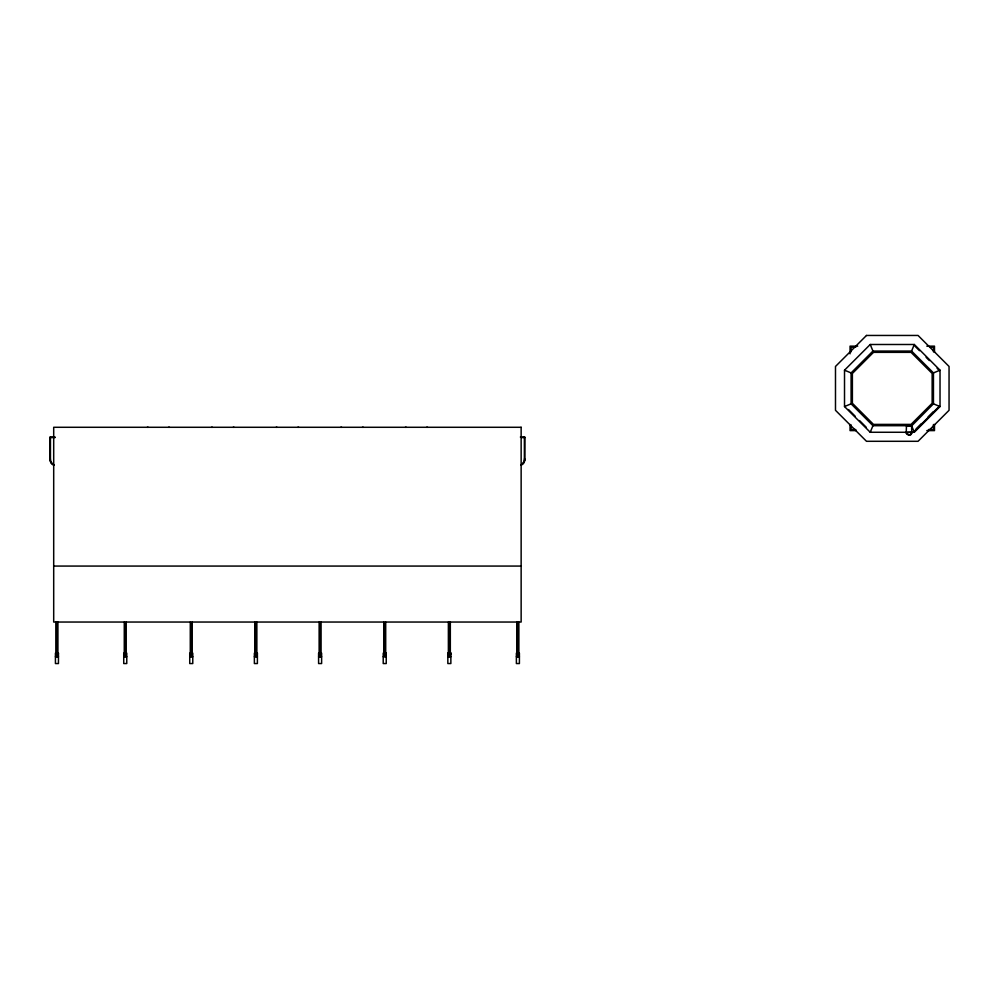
<?xml version="1.0" encoding="UTF-8"?>
<svg xmlns="http://www.w3.org/2000/svg" width="999" height="999" viewBox="0 0 999 999"><rect width="100%" height="100%" fill="white"/><g stroke="black" fill="none" stroke-linecap="round" stroke-linejoin="round"><path stroke-width="1.5" d="M911.513 433.728L911.9 432.292L906.23 432.505L906.468 425.699L911.587 425.936L933.453 403.833L933.453 372.914L911.587 351.061L872.951 351.061L851.098 372.914L851.098 403.833L872.951 425.699L911.587 425.699L914.31 432.267L940.022 406.556L940.022 370.192L914.31 344.493L870.229 344.493L844.517 370.192L844.517 406.556L870.229 432.267L914.31 432.267M907.042 434.215C903.258 429.907 911.413 439.11 911.737 432.267M870.229 432.267L872.951 425.699M911.587 351.061L914.31 344.493M911.051 434.34L908.978 435.189L907.604 434.652M916.095 428.996L921.528 423.564M928.046 417.033L933.491 411.6M915.109 430.457L939.31 406.256M844.517 406.556L851.098 403.833M933.453 372.914L940.022 370.192M857.729 346.154L850.049 346.154L850.049 353.833M926.822 346.154L934.49 346.154L934.49 352.297M855.756 347.202L851.098 347.202L851.098 351.86M930.344 347.202L933.453 347.202L933.453 351.823M855.768 429.558L851.098 429.558L851.098 424.887M928.446 429.558L933.453 429.558L933.453 424.488M856.23 430.606L850.049 430.606L850.049 424.463M926.822 430.606L934.49 430.606L934.49 424.463M55.07 437.05L49.95 437.05L50.012 460.015L51.324 463.199L54.071 465.309A6.668 6.668 0 0 1 49.95 459.14L50.45 459.14A6.169 6.169 0 0 0 54.258 464.835M520.367 437.05L524.887 437.05L524.825 460.015L523.501 463.199L520.766 465.309A6.668 6.668 0 0 0 524.887 459.14L524.375 459.14A6.169 6.169 0 0 1 521.303 464.485M49.95 437.562L55.07 437.562M521.303 437.562L524.887 437.562M53.696 566.071L521.141 566.071M55.969 652.734L56.618 652.734M124.925 652.734L126.224 652.734M190.934 652.734L192.233 652.734M254.907 652.734L255.557 652.734M319.78 652.734L321.079 652.734M383.753 652.734L384.403 652.734M448.376 652.734L449.026 652.734M518.219 652.734L518.868 652.734M124.6 653.159L123.739 653.159L123.739 663.548L126.761 663.548L126.761 653.159L124.925 653.159M190.609 653.159L189.735 653.159L189.735 663.548L192.77 663.548L192.77 653.159L190.934 653.159M319.455 653.159L318.594 653.159L318.594 663.548L321.616 663.548L321.616 653.159L319.78 653.159M517.245 653.159L516.383 653.159L516.383 663.548L519.405 663.548L519.405 653.159L518.219 653.159M124.925 654.57L126.224 654.57M190.934 654.57L192.233 654.57M319.78 654.57L321.079 654.57M448.376 654.57L449.026 654.57M518.219 654.57L518.868 654.57M56.294 655.319L57.592 655.319M124.6 655.319L125.899 655.319M190.609 655.319L191.908 655.319M255.232 655.319L256.531 655.319M319.455 655.319L320.754 655.319M384.078 655.319L385.377 655.319M448.701 655.319L450 655.319M517.245 655.319L518.543 655.319M55.432 656.73L58.454 656.73M123.739 656.73L126.761 656.73M189.735 656.73L192.77 656.73M254.37 656.73L257.392 656.73M318.594 656.73L321.616 656.73M383.216 656.73L386.238 656.73M447.839 656.73L450.861 656.73M516.383 656.73L519.405 656.73M933.453 403.833L940.022 406.556M844.517 370.192L851.098 372.914M911.363 433.641L910.926 434.215M915.109 346.303L919.517 350.699M926.11 357.292L929.407 360.589M937.112 368.294L939.31 370.492M848.538 409.565L855.132 416.158M859.527 420.554L866.133 427.16M870.229 344.493L872.951 351.061M911.587 425.699L911.737 432.505M524.375 437.05L524.375 459.14M518.868 622.115L518.868 654.982L516.92 654.982L516.92 622.115M518.543 653.159L518.543 656.73M518.219 622.115L518.219 656.73M517.569 623.026L517.569 656.73M517.245 654.345L517.245 656.73M450.561 652.734L450.561 654.982M450.324 622.115L450.324 654.982L448.376 654.982L448.376 622.115M450 654.345L450 656.73M449.026 622.115L449.026 656.73M448.701 653.159L448.701 656.73M427.497 427.285L426.698 427.285M406.231 427.285L405.432 427.285M385.701 622.115L385.701 654.982L383.753 654.982L383.753 622.115M385.377 653.159L385.377 656.73M384.403 623.026L384.403 654.982M384.078 653.159L384.078 656.73M363.274 427.285L362.475 427.285M341.608 427.285L340.809 427.285M321.079 622.115L321.079 654.982L319.131 654.982L319.131 622.115M320.754 653.159L320.754 656.73M319.78 623.026L319.78 656.73M319.455 654.345L319.455 656.73M298.651 427.285L297.852 427.285M276.985 427.285L276.186 427.285M256.855 622.115L256.855 654.982L254.907 654.982L254.907 622.115M256.531 653.159L256.531 656.73M255.557 623.026L255.557 654.982M255.232 653.159L255.232 656.73M234.028 427.285L233.229 427.285M212.35 427.285L211.563 427.285M192.233 622.115L192.233 654.982L190.285 654.982L190.285 622.115M191.908 653.159L191.908 656.73M190.934 623.026L190.934 656.73M190.609 654.345L190.609 656.73M169.405 427.285L168.606 427.285M148.127 427.285L147.328 427.285M126.224 622.115L126.224 654.982L124.276 654.982L124.276 622.115M125.899 653.159L125.899 656.73M124.925 623.026L124.925 656.73M124.6 654.345L124.6 656.73M57.917 622.115L57.917 654.982L55.969 654.982L55.969 622.115M57.592 653.159L57.592 656.73M56.618 623.026L56.618 654.982M56.294 653.159L56.294 656.73M50.45 437.05L50.45 459.14M866.495 335.452L835.489 366.458L835.489 410.302L866.495 441.296L918.056 441.296L949.05 410.302L949.05 366.458L918.056 335.452L866.495 335.452M873.488 352.347L852.384 373.451L852.384 403.296L873.488 424.4L911.051 424.4L932.154 403.296L932.154 373.451L911.051 352.347L873.488 352.347M521.141 427.285L53.696 427.285L53.696 622.04L521.141 622.04L521.141 427.285M58.454 653.159L55.432 653.159L55.432 663.548L58.454 663.548L58.454 653.159M257.392 653.159L254.37 653.159L254.37 663.548L257.392 663.548L257.392 653.159M386.238 653.159L383.216 653.159L383.216 663.548L386.238 663.548L386.238 653.159M450.861 653.159L447.839 653.159L447.839 663.548L450.861 663.548L450.861 653.159"/></g></svg>
